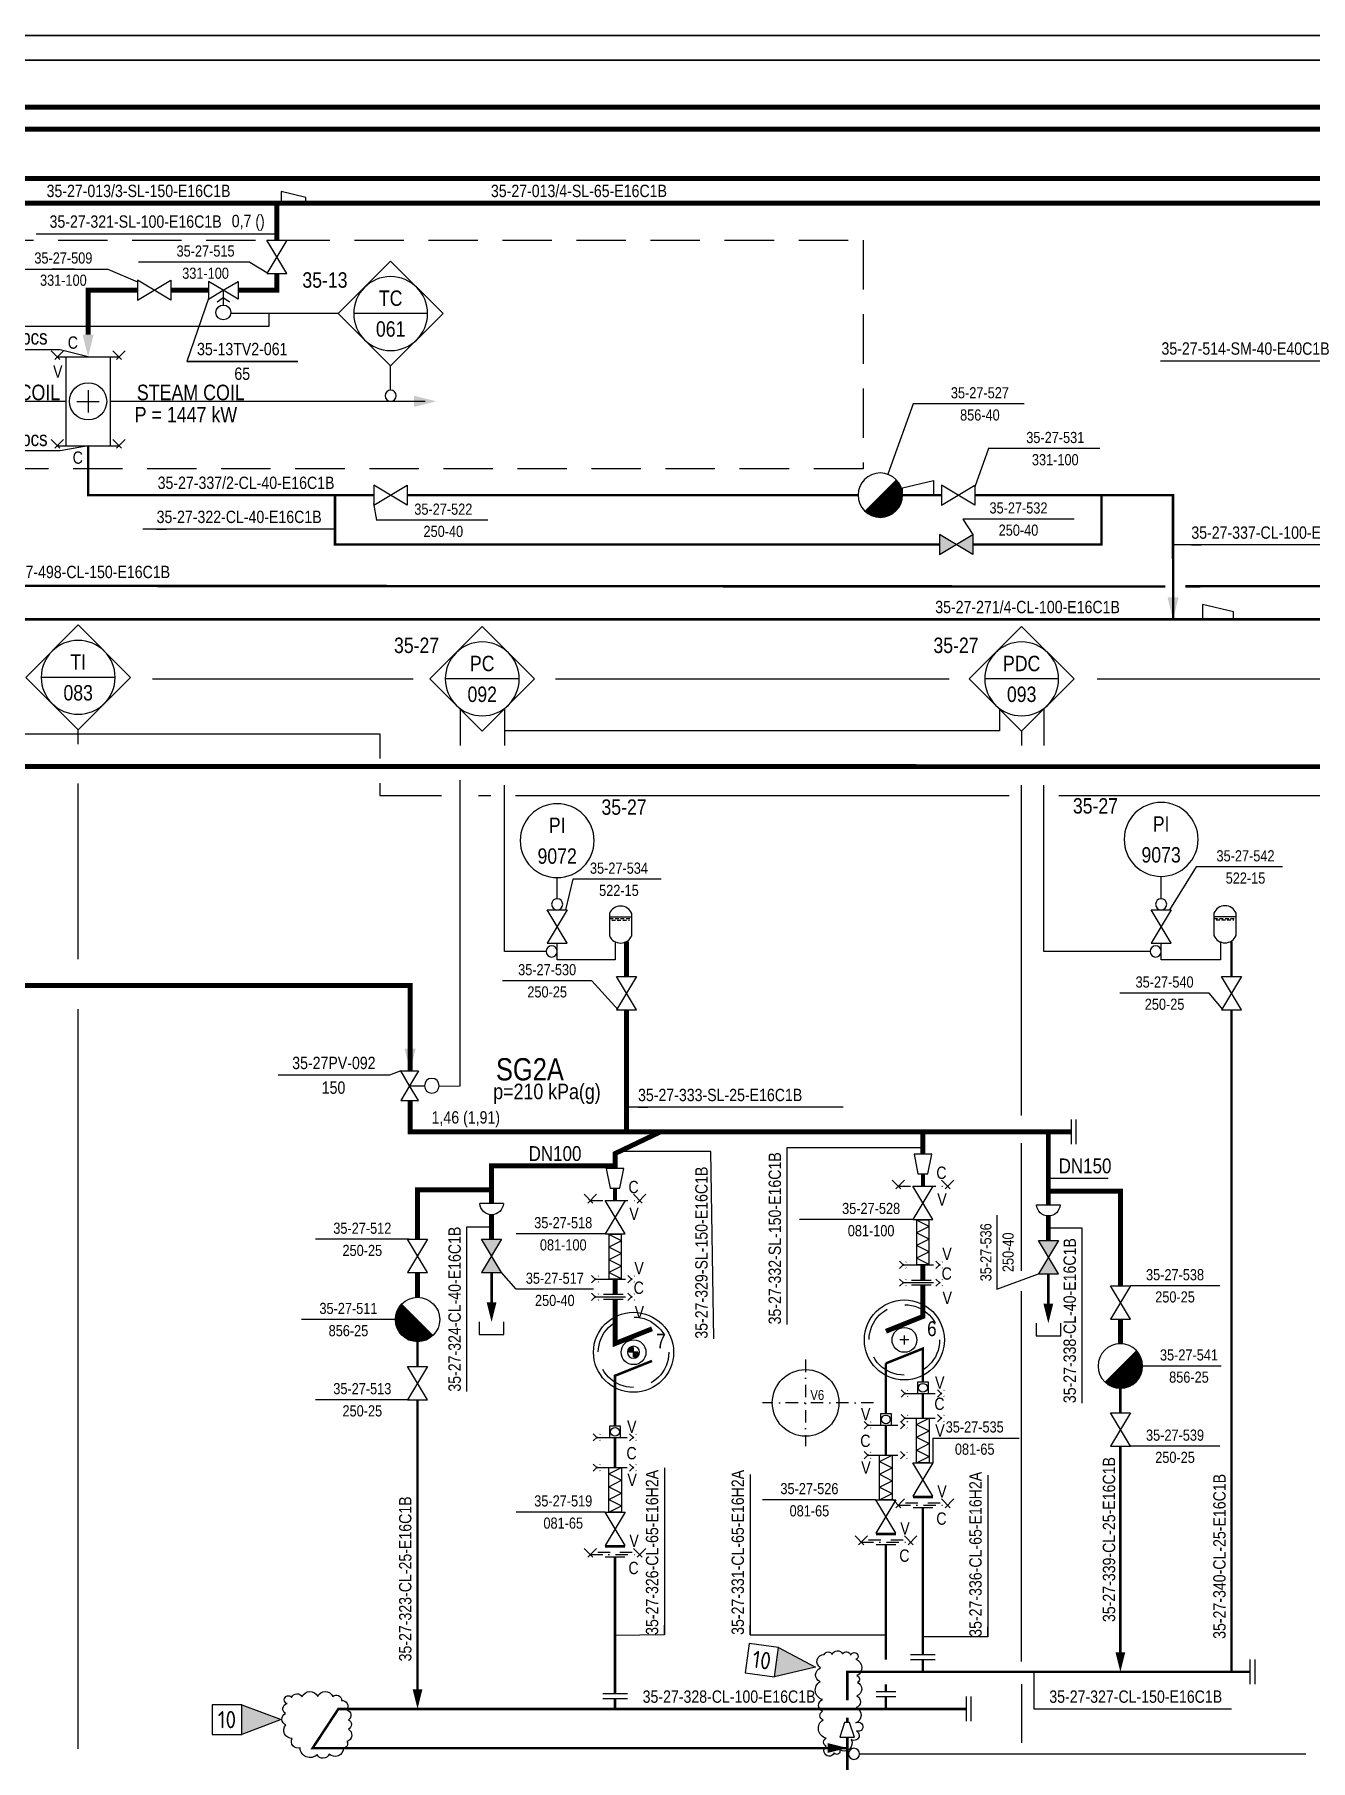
# Model space of a CAD drawing. Header units: millimetres. Extents: x -415 to 12957, y -5 to 599.
# Drawn here: x 8532.8 to 8791.2, y 244.6 to 594.2 of the extents above; entities that cross this region are included whole.
import ezdxf
from ezdxf.enums import TextEntityAlignment as Align

# ---------------------------------------------------------------- set-up
doc = ezdxf.new("R2010")
doc.units = ezdxf.units.MM
doc.header["$LTSCALE"] = 10
doc.header["$MEASUREMENT"] = 0
for name, pattern in [('CENTER', [2, 1.25, -0.25, 0.25, -0.25]), ('DASHDOT2', [0.5, 0.25, -0.125, 0, -0.125]), ('DASHED', [0.75, 0.5, -0.25]), ('DASHEDX2', [1.5, 1, -0.5])]:
    doc.linetypes.add(name, pattern=pattern)
doc.layers.get('0').update_dxf_attribs({"linetype": 'CONTINUOUS'})
doc.layers.add('BALANSSI', color=3, linetype='CONTINUOUS', lineweight=25)
for name, color, linetype in [('HOYRYPATTERIT', 7, 'CONTINUOUS'), ('HOYRYRYHMIEN NIMET', 30, 'CONTINUOUS'), ('KAYTOT', 7, 'CONTINUOUS'), ('KUIVATUSSYLINTERIN_N', 7, 'CONTINUOUS'), ('KUIVATUSSYLINTERIT', 31, 'CONTINUOUS'), ('METALLILETKUT', 7, 'CONTINUOUS'), ('NAKOLASIT', 7, 'CONTINUOUS'), ('P-A-SHEET', 3, 'CONTINUOUS'), ('P-COND', 4, 'CONTINUOUS'), ('P-CVPOS', 7, 'CONTINUOUS'), ('P-DELIVERY_LIMIT', 1, 'DASHDOT2'), ('P-EQUIPMENTS', 7, 'CONTINUOUS'), ('P-FITTINGS', 7, 'CONTINUOUS'), ('P-INSTRPOS_TEXTS', 7, 'CONTINUOUS'), ('P-INSTRU', 7, 'CONTINUOUS'), ('P-LINEPOS', 7, 'CONTINUOUS'), ('P-MASS1', 6, 'CONTINUOUS'), ('P-OTHER', 7, 'CONTINUOUS'), ('P-REVISIONS', 1, 'CONTINUOUS'), ('P-STEAM1', 6, 'CONTINUOUS'), ('P-SYMB', 7, 'CONTINUOUS'), ('P-TEXT', 7, 'CONTINUOUS'), ('P-VALVEPOS', 7, 'CONTINUOUS'), ('P-VENTS', 7, 'CONTINUOUS'), ('PUTKIKARTIOT', 7, 'CONTINUOUS'), ('VAC-TELA_NUMEROT', 7, 'CONTINUOUS'), ('VAC-TELAT', 31, 'CONTINUOUS'), ('VEDENEROTTIMET', 7, 'CONTINUOUS')]:
    doc.layers.add(name, color=color, linetype=linetype)
doc.styles.add('ARIAL', font='ARIALN.TTF')
doc.styles.add('ARIALN', font='ARIALN.TTF')
doc.styles.add('CTS_REV', font='isocp.shx')
doc.styles.add('LEGIBLE', font='ARIALN.TTF')
doc.styles.add('MODESTD', font='ARIALN.TTF')
doc.styles.add('ROMANS', font='ARIALN.TTF')
doc.styles.get("Standard").update_dxf_attribs({"font": 'ARIALN.TTF'})

# ---------------------------------------------------------------- blocks, each defined once
blk = doc.blocks.new('ARROW')
blk.add_solid([(-2.5, -1.25), (-2.5, 1.25), (2.5, 0)])
at = {"linetype": 'Continuous', "flags": 1}
blk.add_attdef('SYM_WIDTH', (0, 0), '', height=3, dxfattribs=at)
blk = doc.blocks.new('PI314')
for p, q in [((0, 2.5), (0, -2.5)), ((1, 2.5), (1, -2.5))]:
    blk.add_line(p, q)
blk = doc.blocks.new('LPoist')
at = {"const_width": 3.75}
blk.add_lwpolyline([(1.33, 2.42, -1), (-1.33, 5.08, -5.843182)], format="xyb", dxfattribs=at)
blk.add_circle((0, 3.75), 3.75)
blk = doc.blocks.new('höyrypatteri')
for p, q in [((0, 5), (0, -5)), ((0, 5), (5, 5)), ((5, 5), (5, -5)), ((1.25, 0), (3.75, 0)), ((2.5, 1.25), (2.5, -1.25)), ((0, -5), (5, -5))]:
    blk.add_line(p, q)
blk.add_circle((2.5, 0), 2.09)
blk = doc.blocks.new('supistuskartio')
for p, q in [((-2.5, -0.28), (-2.5, -1.464)), ((2.5, -0.28), (-2.5, -0.28)), ((-2.5, -1.464), (2.5, -2.664)), ((2.5, -2.664), (2.5, -0.28))]:
    blk.add_line(p, q)
at = {"linetype": 'Continuous', "style": 'LEGIBLE', "flags": 9}
blk.add_attdef('FC', (0, 3.5), '', height=1.8, dxfattribs=at)
blk = doc.blocks.new('PPI_0103B')
at = {"color": 0, "linetype": 'ByBlock'}
blk.add_circle((0, 0), 1.25, dxfattribs=at)
blk = doc.blocks.new('PPI_1100A')
at = {"color": 0, "linetype": 'ByBlock'}
blk.add_line((0, 0), (2, 0), dxfattribs=at)
blk = doc.blocks.new('PPI_0900A')
at = {"color": 0, "linetype": 'ByBlock'}
blk.add_line((-2.5, 0), (2.5, 0), dxfattribs=at)
blk = doc.blocks.new('PPI_1000A')
at = {"color": 0, "linetype": 'ByBlock'}
blk.add_line((-1, 0), (1, 0), dxfattribs=at)
blk = doc.blocks.new('PPI_1207A')
at = {"color": 0, "linetype": 'ByBlock'}
for p, q in [((-8.5, 0), (0, 8.5)), ((0, 8.5), (8.5, 0)), ((0, -8.5), (-8.5, 0)), ((-6, 0), (6, 0)), ((8.5, 0), (0, -8.5))]:
    blk.add_line(p, q, dxfattribs=at)
blk.add_circle((0, 0), 6, dxfattribs=at)
blk = doc.blocks.new('PPI_1200A')
at = {"color": 0, "linetype": 'ByBlock'}
blk.add_circle((0, 0), 6, dxfattribs=at)
blk = doc.blocks.new('P7A1100')
at = {"color": 0, "linetype": 'ByBlock'}
for points in [[(-3, -1.8), (-3, 1.8), (0, 0)], [(3, -1.8), (3, 1.8), (0, 0)]]:
    blk.add_lwpolyline(points, close=True, dxfattribs=at)
blk = doc.blocks.new('CVO4F60')
at = {"color": 0, "linetype": 'Continuous'}
blk.add_lwpolyline([(-1.5, 4.5, -1), (1.5, 4.5, -1), (-1.5, 4.5)], format="xyb", close=True, dxfattribs=at)
blk.add_lwpolyline([(0, 0), (0, 3)], dxfattribs=at)
at = {"layer": 'P-VENTS', "color": 0, "linetype": 'Continuous'}
for points in [[(-3, -1.8), (-3, 1.8), (0, 0)], [(3, -1.8), (3, 1.8), (0, 0)]]:
    blk.add_lwpolyline(points, close=True, dxfattribs=at)
blk = doc.blocks.new('LAI2587')
for p, q in [((0, 0), (2.5, 0)), ((0, -8.75), (0, 0)), ((2.5, 0), (2.5, -8.75)), ((2.5, -8.75), (0, -8.75))]:
    blk.add_line(p, q)
blk = doc.blocks.new('FLEXIBLE-JOINT')
for p, q in [((1.25, 8.75), (-1.25, 7.5)), ((1.25, 6.25), (-1.25, 7.5)), ((1.25, 6.25), (-1.25, 5)), ((1.25, 3.75), (-1.25, 5)), ((1.25, 3.75), (-1.25, 2.5)), ((1.25, 1.25), (-1.25, 2.5)), ((1.25, 1.25), (-1.25, 0))]:
    blk.add_line(p, q)
at = {"rotation": 180}
blk.add_blockref('LAI2587', (1.25, 0), dxfattribs=at)
blk = doc.blocks.new('DRIVE-SHAFT')
at = {"layer": 'KAYTOT', "color": 7, "const_width": 2.5}
for points in [[(0, -1.25, -0.414214), (-1.25, 0, -1)], [(0, 1.25, -0.414214), (1.25, 0, -1)]]:
    blk.add_lwpolyline(points, format="xyb", dxfattribs=at)
at = {"layer": 'KAYTOT', "color": 7}
blk.add_circle((0, 0), 2.5, dxfattribs=at)
blk = doc.blocks.new('A$7C4F7')
at = {"layer": 'KAYTOT', "linetype": 'Continuous'}
blk.add_blockref('DRIVE-SHAFT', (1.77, 1.77), dxfattribs=at)
blk = doc.blocks.new('PRO66DD')
h = blk.add_hatch(color=0)
h.paths.add_polyline_path([(-3, 1.8), (-3, -1.8), (0, 0)])
h.paths.add_polyline_path([(3, -1.8), (3, 1.8), (0, 0)])
at = {"layer": 'P-VENTS', "color": 0, "linetype": 'Continuous'}
for points in [[(-3, -1.8), (-3, 1.8), (0, 0)], [(3, -1.8), (3, 1.8), (0, 0)]]:
    blk.add_lwpolyline(points, close=True, dxfattribs=at)
blk = doc.blocks.new('P7A0127')
at = {"color": 0, "linetype": 'ByBlock'}
for p, q in [((-7.5, 20), (-7.5, 17.5)), ((7.5, 17.5), (-7.5, 17.5)), ((-7.5, 17.5), (-7.5, 5)), ((7.5, 17.5), (7.5, 20)), ((7.5, 5), (7.5, 17.5))]:
    blk.add_line(p, q, dxfattribs=at)
at = {"color": 0, "linetype": 'DASHEDX2', "ltscale": 0.25}
for points in [[(-7.5, 16.5), (7.5, 16.5)], [(-6, 15.5), (6, 15.5)]]:
    blk.add_lwpolyline(points, dxfattribs=at)
at = {"color": 0, "linetype": 'ByBlock'}
for centre, start, end in [((0, 16.9), 22.4569, 157.5431), ((0, 8.1), 202.4569, 337.5431)]:
    blk.add_arc(centre, 8.12, start, end, dxfattribs=at)
blk = doc.blocks.new('P7A1215')
at = {"color": 0, "linetype": 'ByBlock'}
for p, q in [((0, 2), (0, -2)), ((1, 2), (1, -2))]:
    blk.add_line(p, q, dxfattribs=at)
blk = doc.blocks.new('P7A1305')
at = {"color": 0, "linetype": 'ByBlock'}
blk.add_solid([(-4, -1), (-4, 1), (0, 0)], dxfattribs=at)
blk = doc.blocks.new('p7a1370')
at = {"color": 0, "linetype": 'ByBlock'}
for p, q in [((1.25, 1.25), (-1.25, -1.25)), ((-1.25, 1.25), (1.25, -1.25))]:
    blk.add_line(p, q, dxfattribs=at)
blk = doc.blocks.new('A$A7D25')
at = {"layer": 'P-DELIVERY_LIMIT'}
blk.add_lwpolyline([(1.25, 1.25), (11.25, 1.25)], dxfattribs=at)
for p in [(1.25, 1.25), (11.25, 1.25)]:
    blk.add_blockref('p7a1370', p, dxfattribs=at)
blk = doc.blocks.new('P7A1245')
at = {"color": 0, "linetype": 'Continuous'}
for points in [[(-2, 1.8), (-2, -1.8)], [(2, 1), (-2, 1.8)], [(2, -1), (2, 1)], [(-2, -1.8), (2, -1)]]:
    blk.add_lwpolyline(points, dxfattribs=at)
blk = doc.blocks.new('PPI_2100A')
at = {"color": 0, "linetype": 'ByBlock'}
blk.add_line((0, 0), (2, 0), dxfattribs=at)
blk = doc.blocks.new('P7A1283')
at = {"color": 0, "linetype": 'ByBlock'}
blk.add_lwpolyline([(-2.5, 0), (-2.5, -1.184), (2.5, -2.384), (2.5, 0)], close=True, dxfattribs=at)
blk = doc.blocks.new('CVE63AD')
at = {"color": 0, "linetype": 'Continuous'}
blk.add_lwpolyline([(-1.5, 4.5, -1), (1.5, 4.5, -1), (-1.5, 4.5)], format="xyb", close=True, dxfattribs=at)
for points in [[(-1.27, 2.39), (0, 1.5), (1.27, 2.39)], [(0, 0), (0, 3)]]:
    blk.add_lwpolyline(points, dxfattribs=at)
at = {"layer": 'P-VENTS', "color": 0, "linetype": 'Continuous'}
for points in [[(-3, -1.8), (-3, 1.8), (0, 0)], [(3, -1.8), (3, 1.8), (0, 0)]]:
    blk.add_lwpolyline(points, close=True, dxfattribs=at)
blk = doc.blocks.new('P7A1325')
at = {"color": 0, "linetype": 'ByBlock'}
for p, q in [((-9, -1.5), (-6, 1.5)), ((-9, 1.5), (-6, -1.5)), ((6, -1.5), (9, 1.5)), ((6, 1.5), (9, -1.5))]:
    blk.add_line(p, q, dxfattribs=at)
at = {"color": 0, "linetype": 'CENTER'}
blk.add_line((-7.5, 0), (7.5, 0), dxfattribs=at)
blk = doc.blocks.new('P7A1241')
at = {"color": 0, "linetype": 'ByBlock'}
for p, q in [((0, 3.5), (0, 1)), ((-1, -2), (-1, 2)), ((1, -2), (1, 2)), ((0, -1), (0, -3.5))]:
    blk.add_line(p, q, dxfattribs=at)
blk = doc.blocks.new('P7A1210')
at = {"color": 0, "linetype": 'ByBlock'}
blk.add_lwpolyline([(-3, 1.5), (-3, -1.5), (0, -0.5), (0, 0.5)], close=True, dxfattribs=at)
blk = doc.blocks.new('P7A1372')
at = {"color": 0, "linetype": 'ByBlock'}
blk.add_lwpolyline([(-14, 3), (-14, -3), (-8, -3), (-8, 3)], close=True, dxfattribs=at)
blk.add_lwpolyline([(-8, 3), (0, 0), (-8, -3)], dxfattribs=at)
blk.add_solid([(-8, -3), (-8, 3), (0, 0)], dxfattribs=at)
at = {"color": 7, "linetype": 'Continuous', "style": 'CTS_REV'}
blk.add_attdef('A', text='', height=3.5, dxfattribs=at).set_placement((-11, 0), align=Align.MIDDLE)

msp = doc.modelspace()

# ---------------------------------------------------------------- linework, layer by layer
at = {"layer": 'KUIVATUSSYLINTERIT', "linetype": 'Continuous'}
for points in [[(8709.86, 329.75), (8708.06, 329.75)], [(8708.96, 328.85), (8708.96, 330.65)], [(8655, 327.25), (8653.2, 327.25)], [(8654.1, 326.35), (8654.1, 328.15)]]:
    msp.add_lwpolyline(points, dxfattribs=at)
for centre, radius in [((8708.96, 329.75), 8.11), ((8654.1, 327.25), 8.11), ((8708.97, 329.75), 2.51), ((8654.1, 327.25), 2.51)]:
    msp.add_circle(centre, radius, dxfattribs=at)
at = {"layer": 'KUIVATUSSYLINTERIT', "linetype": 'DASHED', "ltscale": 1.5}
for centre in [(8708.96, 329.75), (8654.1, 327.25)]:
    msp.add_circle(centre, 7.14, dxfattribs=at)
at = {"layer": 'NAKOLASIT'}
for points in [[(8713.84, 318.92), (8713.84, 321.17), (8711.59, 321.17), (8711.59, 318.92)], [(8706.34, 312.51), (8706.34, 314.76), (8704.09, 314.76), (8704.09, 312.51)], [(8651.47, 310.01), (8651.47, 312.26), (8649.22, 312.26), (8649.22, 310.01)]]:
    msp.add_lwpolyline(points, close=True, dxfattribs=at)
at = {"layer": 'NAKOLASIT', "linetype": 'Continuous'}
for centre in [(8712.71, 320.05), (8650.35, 311.13), (8705.21, 313.64)]:
    msp.add_circle(centre, 0.9, dxfattribs=at)
at = {"layer": 'P-A-SHEET', "color": 7, "const_width": 0.35}
for points in [[(-410, 0), (12952.06, 0), (12952.06, 594), (-410, 594)], [(-405, 5), (12947.06, 5), (12947.06, 589), (-405, 589)]]:
    msp.add_lwpolyline(points, close=True, dxfattribs=at)
at = {"layer": 'P-COND', "linetype": 'Continuous'}
for points in [[(8543.62, 510.87, 0.5, 0.5, 0), (8543.62, 500.87, 0.5, 0.5, 0), (8601.5, 500.87, 0, 0, 0)], [(8593.62, 500.87, 0.5, 0.5, 0), (8593.62, 490.87, 0.5, 0.5, 0), (8716.08, 490.87, 0, 0, 0)], [(8722.83, 490.87, 0.5, 0.5, 0), (8748.87, 490.87, 0.5, 0.5, 0), (8748.87, 500.87, 0, 0, 0)]]:
    msp.add_lwpolyline(points, format="xyseb", dxfattribs=at)
at = {"layer": 'P-COND', "const_width": 0.5}
for points in [[(7672.13, 487.17), (7672.13, 487.17), (7729.78, 487.19), (7729.78, 502.5), (8517.71, 502.5), (8517.71, 482.5), (8522.71, 482.5), (8760.21, 482.36), (8761.81, 482.36)], [(8765.86, 482.41), (9740.21, 483.01), (9741.38, 483)], [(6459.81, 475.71), (9883.8, 475.71)], [(8625.35, 343.38), (8625.35, 335.88)], [(8738.12, 343.11), (8738.12, 335.61)], [(8610.35, 259), (8610.35, 317.63)], [(8712.71, 266), (8712.71, 295), (8712.71, 295), (8712.71, 295.74)], [(8705.21, 265), (8705.21, 284.87), (8705.21, 288.25)], [(8650.35, 258.13), (8650.35, 284.87), (8650.35, 285.76)], [(8705.21, 260), (8705.21, 258.5)], [(8650.35, 257.13), (8650.35, 255)], [(8705.21, 257.5), (8705.21, 255)]]:
    msp.add_lwpolyline(points, dxfattribs=at)
at = {"layer": 'P-COND', "linetype": 'Continuous', "const_width": 0.5}
for points in [[(8608.25, 500.87), (8699.57, 500.87)], [(8708.57, 500.87), (8716.45, 500.87)], [(8723.2, 500.87), (8763.37, 500.87), (8763.38, 486.81), (8763.38, 481.81), (8763.38, 475.71)], [(8775.21, 403.38), (8775.21, 410.43)], [(8775.21, 396.63), (8775.21, 267.5), (8775.21, 267.5), (8775.21, 262.5)], [(8610.35, 329.38), (8610.35, 324.38)], [(8657.85, 325.5), (8650.35, 322.5), (8650.35, 312.26)], [(8705.21, 325), (8712.71, 328), (8712.71, 321.17)], [(8705.21, 325), (8705.21, 314.76)], [(8712.71, 318.92), (8712.71, 316.13), (8712.71, 315), (8712.71, 313.88)], [(8752.71, 319.96), (8752.71, 314.96)], [(8705.21, 312.51), (8705.21, 308.63), (8705.21, 306.38)], [(8650.35, 310.01), (8650.35, 306.13), (8650.35, 303.88)], [(8752.71, 308.21), (8752.71, 266.5)], [(8732.21, 262.5), (8697.15, 262.5)], [(8697.4, 262.75), (8697.4, 256.77)], [(8712.71, 265), (8712.71, 262.5)], [(8778.95, 262.5), (8732.21, 262.5)], [(8594.31, 255), (8594.31, 255), (8594.31, 255), (8589.08, 247.05), (8697.23, 247.05)], [(8721.45, 255), (8594.11, 255)], [(8697.4, 253.24), (8697.4, 252.26)], [(8697.4, 249.26), (8697.4, 221.7)]]:
    msp.add_lwpolyline(points, dxfattribs=at)
at = {"layer": 'P-CVPOS'}
for points in [[(8568, 540.69), (8563.59, 527.97), (8586.09, 527.97), (8563.59, 527.97)], [(8606.94, 384.23), (8604.65, 383.36), (8582.15, 383.36)]]:
    msp.add_lwpolyline(points, dxfattribs=at)
at = {"layer": 'P-DELIVERY_LIMIT'}
for points in [[(8537.37, 528.87), (8549.87, 528.87)], [(8537.37, 510.87), (8549.87, 510.87)]]:
    msp.add_lwpolyline(points, dxfattribs=at)
at = {"layer": 'P-INSTRU'}
for points in [[(8580.21, 537.5), (8580.21, 535), (8385.21, 535), (8385.21, 512.5), (8380.21, 512.5)], [(8089.52, 457.5), (8100.65, 457.5), (8100.65, 452.5), (8602.71, 452.5)], [(8618.95, 457.54), (8618.95, 450.15)], [(8627.95, 457.54), (8627.95, 450.15)], [(8737.21, 457.54), (8737.21, 450.15)], [(8545.66, 452.5), (8602.71, 452.5), (8602.71, 447.5)], [(8732.71, 453.04), (8732.71, 450.15)], [(8602.71, 442.5), (8602.71, 440), (8615.21, 440)], [(8627.95, 408.44), (8627.95, 442.15)], [(8737.21, 408.44), (8737.21, 442.15)], [(8622.71, 440), (8625.21, 440)], [(8630.21, 440), (8730.21, 440)], [(8740.21, 440), (8809.8, 440.04)]]:
    msp.add_lwpolyline(points, dxfattribs=at)
at = {"layer": 'P-INSTRU', "linetype": 'Continuous'}
for points in [[(8594.29, 537.65), (8572.65, 537.65)], [(8604.9, 522.12), (8604.9, 527.04)], [(8728.21, 457.54), (8728.21, 453.15), (8627.95, 453.15)], [(8541.61, 450.46), (8541.61, 453.36)], [(8541.61, 406.89), (8541.61, 442.46)], [(8614.76, 381.17), (8618.95, 381.2), (8618.95, 443.15)], [(8732.71, 375.24), (8732.71, 442.15)], [(8638.63, 419.13), (8638.63, 423.38)], [(8760.96, 419.13), (8760.96, 423.63)], [(8638.63, 406.75), (8638.63, 410.13)], [(8650.4, 410.43), (8650.4, 406.75)], [(8760.96, 406.75), (8760.96, 410.13)], [(8772.96, 410.43), (8772.96, 406.75)], [(8636.38, 408.44), (8627.95, 408.44)], [(8650.4, 406.75), (8638.63, 406.75)], [(8758.71, 408.44), (8737.21, 408.44)], [(8772.96, 406.75), (8760.96, 406.75)], [(8541.61, 246.93), (8541.61, 396.77)], [(8732.71, 343.76), (8732.71, 369.61)], [(8732.71, 264.62), (8732.71, 339.65)], [(8732.71, 260), (8732.71, 248.16)], [(8699.87, 245.9), (8790.24, 245.9)]]:
    msp.add_lwpolyline(points, dxfattribs=at)
at = {"layer": 'P-LINEPOS'}
for points in [[(8593.62, 493.97), (8554.68, 493.97)], [(8802.32, 490.79), (8763.38, 490.79)], [(8738.12, 362.5), (8750.21, 362.5)], [(8620.35, 319.27), (8620.35, 352.63), (8625.35, 352.63)], [(8744.94, 316.94), (8744.94, 352.36), (8738.11, 352.36)], [(8677.71, 302.5), (8677.71, 270), (8705.21, 270)], [(8735.21, 262.5), (8735.21, 255), (8775.21, 255)]]:
    msp.add_lwpolyline(points, dxfattribs=at)
at = {"layer": 'P-MASS1', "const_width": 0.8}
for points in [[(8712.71, 363.37), (8712.71, 360.88)], [(8650.35, 360.5), (8650.35, 358)]]:
    msp.add_lwpolyline(points, dxfattribs=at)
at = {"layer": 'P-OTHER'}
for p, q in [((8556.67, 463.65), (8609.44, 463.65)), ((8638.29, 463.65), (8718, 463.65)), ((8748.03, 463.65), (8809, 463.65))]:
    msp.add_line(p, q, dxfattribs=at)
at = {"layer": 'P-OTHER', "linetype": 'DASHEDX2'}
msp.add_lwpolyline([(8402.55, 552.5), (8700.59, 552.5), (8700.59, 506.22), (8402.55, 506.22)], close=True, dxfattribs=at)
at = {"layer": 'P-OTHER'}
for points in [[(8533.11, 553.79), (8581.87, 553.79)], [(8760.81, 528.08), (8812.07, 528.08)], [(8696.58, 376.87), (8652.65, 376.87)], [(8670.35, 330), (8669.75, 367.93), (8650.87, 367.92)], [(8685.21, 332.9), (8685.21, 368.76), (8712.71, 368.75)], [(8660.35, 303.85), (8660.35, 270), (8650.35, 269.87)], [(8725.86, 302.33), (8725.86, 269.61), (8712.72, 269.61)]]:
    msp.add_lwpolyline(points, dxfattribs=at)
at = {"layer": 'P-OTHER', "linetype": 'Continuous'}
for points in [[(8514.18, 530.4), (8537.93, 530.4), (8543.65, 528.97)], [(8539.12, 519.87), (8472.96, 519.87)], [(8611.88, 519.87), (8548.12, 519.87)], [(8543.62, 510.87), (8537.93, 509.85), (8514.18, 509.85)]]:
    msp.add_lwpolyline(points, dxfattribs=at)
at = {"layer": 'P-REVISIONS'}
for points in [[(8694.74, 246.08, -1.313565), (8693.12, 247.45), (8693.12, 247.45, -0.666667), (8693.12, 249.06), (8693.12, 249.06, -0.666667), (8692.5, 252.79), (8692.5, 252.79, -0.666667), (8692.37, 254.53), (8692.37, 254.53, -0.666667), (8692.37, 256.89), (8692.37, 256.89, -0.666667), (8691.88, 260.49), (8691.88, 260.49, -0.666667), (8692, 263.35), (8692, 263.35, -0.799134), (8692.71, 266.03, -0.66144)], [(8692.71, 266.03, -0.185728), (8692.71, 266.03), (8692.71, 266.03, -0.666667), (8694.32, 266.03), (8694.32, 266.03, -0.666667), (8696.44, 266.16), (8696.44, 266.16, -0.666667), (8698.05, 265.91), (8698.05, 265.91, -0.666667), (8699.54, 265.91), (8699.54, 265.91, -0.083601), (8699.54, 265.91)], [(8699.54, 265.91, -0.552598), (8699.09, 265.09), (8699.09, 265.09, -0.666667), (8699.34, 261.73), (8699.34, 261.73, -0.666667), (8699.46, 260.37), (8699.46, 260.37, -0.666667), (8699.34, 257.63), (8699.34, 257.63, -0.666667), (8699.21, 255.27), (8699.21, 255.27, -0.666667), (8699.09, 252.17), (8699.09, 252.17, -1.723278), (8699.25, 250.55), (8699.25, 250.55, -1.067263), (8698.21, 248.81), (8698.21, 248.81, -0.748116), (8695.85, 246.72), (8695.85, 246.72, -0.943371), (8694.74, 246.08), (8694.74, 246.08)], [(8584.85, 257.33, -0.666667), (8586.96, 257.43, 0.631194), (8586.96, 257.43, -0.666667), (8590.12, 257.54, 0.64288), (8590.12, 257.54, -0.666667), (8593.17, 257.54, 0.666667), (8593.17, 257.54, -0.666667), (8594.96, 256.7, 1.045811), (8594.96, 256.7, -0.666667), (8596.01, 254.81, 2.064336), (8596.01, 254.81, -0.666667), (8596.33, 252.81, 3.53408), (8596.33, 252.81, -0.666667), (8596.33, 250.91, 5), (8596.33, 250.91, -0.666667), (8596.01, 248.39, 7.352687), (8596.01, 248.39, -0.666667), (8595.38, 247.13, -28.907892), (8595.38, 247.13, -0.666667), (8592.43, 245.87, -2.462908), (8592.43, 245.87, -0.666667), (8590.01, 245.76, -1.572945), (8590.01, 245.76, -0.666667), (8586.54, 247.13, -1.019969), (8586.54, 247.13, -0.666667), (8584.96, 249.02, -0.606173), (8584.96, 249.02, -0.666667), (8583.7, 251.76, -0.439082), (8583.7, 251.76, -0.666667), (8583.59, 254.07, -0.223746), (8583.59, 254.07, -0.666667), (8583.91, 256.07, -0.119607), (8583.91, 256.07, -1.368399), (8584.85, 257.33, 0.024959), (8584.85, 257.33, -0.666667), (8584.85, 257.33, 0.34095), (8584.85, 257.33, 0.34095)]]:
    msp.add_lwpolyline(points, format="xyb", dxfattribs=at)
at = {"layer": 'P-STEAM1', "linetype": 'Continuous', "const_width": 1}
for points in [[(6459.81, 579.44), (9965.01, 579.44)], [(7676.65, 565), (9964.98, 565)], [(6459.81, 560), (9735.21, 560), (9735.21, 542.5), (9906.3, 542.5)], [(8581.87, 552.5), (8581.87, 560)], [(8560.37, 542.37), (8568, 542.37)], [(6459.81, 446.03), (9965.01, 445.79)], [(8652.65, 403.38), (8652.65, 410.43)], [(8608.83, 384.23), (8608.84, 401.54), (8347.32, 401.54), (8347.32, 392.33)], [(8652.65, 371.88), (8652.65, 396.63)], [(8608.83, 371.86), (8608.83, 378.21)], [(8742.71, 371.88), (8608.33, 371.88)], [(8625.35, 357.38), (8625.35, 365), (8650.35, 365)], [(8610.35, 350.13), (8610.35, 360.13), (8625.35, 360.13)], [(8625.35, 355.13), (8625.35, 350.13)], [(8738.12, 354.86), (8738.12, 349.86)], [(8610.35, 338.38), (8610.35, 343.38)], [(8650.35, 342.12), (8650.35, 338.94)], [(8712.71, 345), (8712.71, 341.81)], [(8712.71, 341.81), (8712.71, 342.5)], [(8650.35, 339.31), (8650.35, 340)], [(8705.21, 331.5), (8712.71, 334.5), (8712.71, 338.31), (8712.71, 340), (8712.71, 340.81)], [(8657.85, 332), (8650.35, 329), (8650.35, 335.81), (8650.35, 337.94)], [(8752.71, 328.96), (8752.71, 333.96)]]:
    msp.add_lwpolyline(points, dxfattribs=at)
at = {"layer": 'P-STEAM1', "const_width": 1}
for points in [[(7672.13, 572.5), (7672.13, 575), (9965.01, 575)], [(8650.35, 364.5), (8650.35, 367.5), (8659.52, 371.88)], [(8712.71, 367.37), (8712.71, 371.88)]]:
    msp.add_lwpolyline(points, dxfattribs=at)
at = {"layer": 'P-STEAM1', "linetype": 'Continuous'}
for points in [[(8574, 542.37, 1, 1, 0), (8581.87, 542.37, 1, 1, 0), (8581.87, 545.75, 0, 0, 0)], [(8543.62, 533.37, 1, 1, 0), (8543.62, 542.37, 1, 1, 0), (8553.62, 542.37, 0, 0, 0)], [(8738.12, 371.88, 1, 1, 0), (8738.12, 357.11, 0, 0, 0)], [(8752.71, 340.71, 1, 1, 0), (8752.71, 359.86, 1, 1, 0), (8738.12, 359.86, 0, 0, 0)]]:
    msp.add_lwpolyline(points, format="xyseb", dxfattribs=at)
at = {"layer": 'P-VALVEPOS'}
for points in [[(8525.01, 546.66), (8547.61, 546.66), (8553.62, 544.06)], [(8576.41, 548.07), (8553.81, 548.07)], [(8576.41, 548.07), (8580.18, 545.75)], [(8710.75, 519.36), (8705.6, 505.1)], [(8733.25, 519.36), (8710.65, 519.36)], [(8726.02, 510.3), (8723.2, 502.55)], [(8748.52, 510.3), (8725.92, 510.3)], [(8602.07, 495.78), (8601.5, 499.18)], [(8624.57, 495.78), (8601.97, 495.78)], [(8743.37, 496.03), (8720.77, 496.03), (8722.83, 492.89)], [(8659.72, 423.06), (8641.8, 423.06), (8640.32, 416.88)], [(8785.54, 425.56), (8768.06, 425.56), (8762.65, 416.88)], [(8650.96, 396.63), (8645.65, 402.5), (8627.55, 402.5)], [(8773.52, 396.63), (8770.71, 400), (8752.61, 400)], [(8710.69, 354.12), (8687.71, 354.12)], [(8727.71, 355), (8727.71, 340), (8736.09, 343.11)], [(8608.66, 350.13), (8589.67, 350.13)], [(8648.32, 351.25), (8630.35, 351.25)], [(8645.96, 340), (8630.35, 340), (8627.37, 343.38)], [(8772.83, 340.71), (8754.74, 340.71)], [(8605.85, 333.88), (8586.86, 333.88)], [(8622.85, 333.38), (8622.85, 330.88), (8627.85, 330.88), (8627.85, 333.38)], [(8735.62, 333.11), (8735.62, 330.61), (8740.62, 330.61), (8740.62, 333.11)], [(8773.14, 324.46), (8757.16, 324.46)], [(8608.66, 317.63), (8589.67, 317.63)], [(8714.74, 309.87), (8732.18, 309.87)], [(8714.74, 309.87), (8714.74, 304.87)], [(8772.83, 308.21), (8754.74, 308.21)], [(8703.19, 297.38), (8680.21, 297.38)], [(8648.32, 294.89), (8630.35, 294.89)]]:
    msp.add_lwpolyline(points, dxfattribs=at)
at = {"layer": 'VAC-TELAT', "linetype": 'DASHDOT2'}
for points in [[(8688.96, 325.75), (8688.96, 308.25)], [(8688.96, 325.75), (8688.96, 308.25)], [(8702.71, 317), (8680.21, 317)]]:
    msp.add_lwpolyline(points, dxfattribs=at)
at = {"layer": 'VAC-TELAT', "linetype": 'Continuous'}
msp.add_circle((8688.96, 317), 6.75, dxfattribs=at)
at = {"layer": 'VEDENEROTTIMET'}
msp.add_lwpolyline([(8627.73, 357.38), (8622.96, 357.38)], dxfattribs=at)
msp.add_lwpolyline([(8735.73, 357.11), (8740.5, 357.11, -0.944067)], format="xyb", close=True, dxfattribs=at)
at = {"layer": 'VEDENEROTTIMET', "extrusion": (0, 0, -1)}
msp.add_ellipse((8625.35, 357.51), major_axis=(1.69, 1.69), ratio=1, start_param=0.842924, end_param=3.869465, dxfattribs=at)

# ---------------------------------------------------------------- block references
at = {"layer": 'HOYRYPATTERIT', "xscale": 1.800000000000182, "yscale": 1.800000000000182, "zscale": 1.800000000000182}
msp.add_blockref('höyrypatteri', (8539.12, 519.87), dxfattribs=at)
at = {"layer": 'METALLILETKUT', "yscale": 1.028571429000294, "zscale": 1.028571429000294, "rotation": 180}
for p, xscale in [((8712.71, 354), -1.028571429000294), ((8650.35, 351.12), -1.028571429000294), ((8712.71, 313.88), 1.028571429000294), ((8705.21, 306.38), 1.028571429000294), ((8650.35, 303.88), 1.028571429000294)]:
    msp.add_blockref('FLEXIBLE-JOINT', p, dxfattribs=dict(at, xscale=xscale))
at = {"layer": 'P-COND', "linetype": 'Continuous', "xscale": -0.900000000000091, "yscale": 0.900000000000091, "zscale": 0.900000000000091, "rotation": 89.99999999999937}
msp.add_blockref('ARROW', (8763.37, 477.92), dxfattribs=at)
at = {"layer": 'P-CVPOS', "color": 140, "xscale": -1}
for p in [(8574.84, 527.97), (8593.4, 383.36)]:
    msp.add_blockref('PPI_1000A', p, dxfattribs=at)
at = {"layer": 'P-DELIVERY_LIMIT'}
for name, p in [('p7a1370', (8537.37, 528.87)), ('p7a1370', (8549.87, 528.87)), ('p7a1370', (8537.37, 510.87)), ('p7a1370', (8549.87, 510.87)), ('A$A7D25', (8706.46, 359.62)), ('A$A7D25', (8644.1, 356.75)), ('A$A7D25', (8706.46, 295.03)), ('A$A7D25', (8644.1, 285.03)), ('A$A7D25', (8698.96, 287.54))]:
    msp.add_blockref(name, p, dxfattribs=at)
at = {"layer": 'P-DELIVERY_LIMIT', "xscale": 0.4899999999999999, "yscale": 0.4899999999999999, "zscale": 0.4899999999999999}
for p in [(8650.01, 342.07), (8712.38, 344.94), (8650.01, 338.47), (8712.38, 341.35), (8712.71, 318.92), (8705.21, 312.5), (8712.71, 313.88), (8650.35, 310.01), (8650.35, 303.88), (8705.21, 306.38)]:
    msp.add_blockref('P7A1325', p, dxfattribs=at)
at = {"layer": 'P-EQUIPMENTS', "xscale": 0.3002463749403548, "yscale": 0.3002463749403548, "zscale": 0.3002463749403548}
for p in [(8651.48, 410.13), (8773.9, 410.19)]:
    msp.add_blockref('P7A0127', p, dxfattribs=at)
at = {"layer": 'P-FITTINGS'}
for name, p, rotation in [('P7A1283', (8585.21, 560), 180), ('P7A1245', (8712.71, 365.37), 270), ('P7A1245', (8650.35, 362.5), 270), ('P7A1215', (8712.38, 341.81), 270), ('P7A1215', (8650.01, 338.94), 270), ('P7A1241', (8712.71, 296.74), 90), ('P7A1241', (8705.21, 289.25), 90), ('P7A1241', (8650.35, 286.76), 90), ('P7A1215', (8705.21, 257.5), 90), ('P7A1210', (8697.35, 252.26), 90)]:
    msp.add_blockref(name, p, dxfattribs=dict(at, rotation=rotation))
at = {"layer": 'P-INSTRU', "color": 140}
for name, p, xscale, yscale, zscale in [('PPI_1207A', (8604.9, 537.65), -1.2478, 1.2478, 1.2478), ('PPI_1207A', (8541.61, 463.96), -1.2478, 1.2478, 1.2478), ('PPI_1207A', (8623.45, 463.65), -1.2478, 1.2478, 1.2478), ('PPI_1207A', (8732.71, 463.65), -1.2478, 1.2478, 1.2478), ('PPI_1200A', (8638.63, 430.88), -1.2478, 1.2478, 1.2478), ('PPI_1200A', (8760.96, 431.13), -1.2478, 1.2478, 1.2478), ('PPI_0103B', (8638.63, 418), -0.899999999999636, 0.899999999999636, 0.899999999999636), ('PPI_0103B', (8760.96, 418), -0.899999999999636, 0.899999999999636, 0.899999999999636), ('PPI_0103B', (8637.5, 408.44), -0.899999999999636, 0.899999999999636, 0.899999999999636), ('PPI_0103B', (8759.84, 408.44), -0.899999999999636, 0.899999999999636, 0.899999999999636), ('PPI_0103B', (8698.75, 245.9), -0.899999999999636, 0.899999999999636, 0.899999999999636)]:
    msp.add_blockref(name, p, dxfattribs=dict(at, xscale=xscale, yscale=yscale, zscale=zscale))
at = {"layer": 'P-INSTRU', "color": 1, "xscale": -0.899999999999636, "yscale": 0.899999999999636, "zscale": 0.899999999999636}
msp.add_blockref('PPI_0103B', (8604.9, 521), dxfattribs=at)
at = {"layer": 'P-LINEPOS', "color": 140}
for name, p in [('PPI_2100A', (8535.21, 560)), ('PPI_2100A', (8625.21, 560)), ('PPI_1100A', (8535.81, 553.79)), ('PPI_2100A', (8557.71, 500.87)), ('PPI_1100A', (8557.5, 493.97)), ('PPI_1100A', (8767.08, 490.79)), ('PPI_2100A', (8715.21, 475.71)), ('PPI_1100A', (8655.01, 376.87)), ('PPI_1100A', (8656.99, 255)), ('PPI_1100A', (8738.31, 255))]:
    msp.add_blockref(name, p, dxfattribs=at)
for p, rotation in [((8761.03, 528.08), 359.9567536429351), ((8685.21, 332.9), 90), ((8670.35, 330), 90), ((8620.35, 319.27), 90), ((8744.94, 316.94), 90), ((8752.9, 272.6), 90), ((8660.35, 270), 90), ((8677.71, 270), 90), ((8725.86, 269.61), 90), ((8775.27, 269.19), 90), ((8610.35, 264.63), 90)]:
    msp.add_blockref('PPI_1100A', p, dxfattribs=dict(at, rotation=rotation))
at = {"layer": 'P-OTHER', "linetype": 'Continuous', "xscale": -0.8999999999996362, "yscale": 0.8999999999996362, "zscale": 0.8999999999996362, "rotation": 180}
msp.add_blockref('ARROW', (8611.88, 519.87), dxfattribs=at)
at = {"layer": 'P-OTHER'}
for p in [(8742.71, 371.88), (8778.95, 262.5), (8721.45, 255)]:
    msp.add_blockref('PI314', p, dxfattribs=at)
at = {"layer": 'P-OTHER', "xscale": -0.4899999999999999, "yscale": 0.4899999999999999, "zscale": 0.4899999999999999}
msp.add_blockref('A$7C4F7', (8654.96, 326.38), dxfattribs=at)
at = {"layer": 'P-OTHER', "rotation": 90.00000000000001}
for p in [(8712.71, 265), (8650.35, 257.13)]:
    msp.add_blockref('PI314', p, dxfattribs=at)
at = {"layer": 'P-REVISIONS', "rotation": 352.4109386232967}
msp.add_blockref('P7A1372', (8690.97, 263.44), dxfattribs=at).add_auto_attribs({'A': '10'})
at = {"layer": 'P-REVISIONS'}
msp.add_blockref('P7A1372', (8582.74, 252.84), dxfattribs=at).add_auto_attribs({'A': '10'})
at = {"layer": 'P-STEAM1', "linetype": 'Continuous', "xscale": -0.900000000000091, "yscale": 0.900000000000091, "zscale": 0.900000000000091, "rotation": 89.99999999999937}
for p in [(8543.62, 531.12), (8608.83, 386.48)]:
    msp.add_blockref('ARROW', p, dxfattribs=at)
at = {"layer": 'P-SYMB'}
for p, xscale, yscale, zscale in [((8704.07, 496.37), -1.199999999999818, 1.199999999999818, 1.199999999999818), ((8610.35, 329.38), 1.199999999998909, 1.199999999998909, 1.199999999998909), ((8752.71, 319.96), -1.199999999999818, 1.199999999999818, 1.199999999999818)]:
    msp.add_blockref('LPoist', p, dxfattribs=dict(at, xscale=xscale, yscale=yscale, zscale=zscale))
at = {"layer": 'P-SYMB', "rotation": 270}
for p in [(8625.35, 333.38), (8738.12, 333.11), (8752.71, 262.5), (8610.35, 255)]:
    msp.add_blockref('P7A1305', p, dxfattribs=at)
at = {"layer": 'P-SYMB'}
msp.add_blockref('P7A1305', (8697.4, 247.09), dxfattribs=at)
at = {"layer": 'P-VALVEPOS', "color": 140, "yscale": 0.9, "zscale": 0.9}
for p, xscale in [((8538.61, 546.66), -0.9), ((8567.41, 548.07), -0.9), ((8724.25, 519.36), -0.9), ((8739.52, 510.3), -0.9), ((8615.57, 495.78), -0.9), ((8732.07, 496.03), -0.9), ((8651.14, 423.06), -0.9), ((8778.05, 425.56), -0.9), ((8636.6, 402.5), -0.9), ((8761.66, 400), -0.9), ((8702.22, 354.12), -0.9), ((8599.16, 350.13), -0.9), ((8639.86, 351.25), -0.9), ((8638.15, 340), -0.9), ((8763.78, 340.71), -0.9), ((8595.29, 333.88), -0.9), ((8766.6, 324.46), -0.9), ((8599.16, 317.63), -0.9), ((8723.2, 309.87), 0.9), ((8763.78, 308.21), -0.9), ((8689.72, 297.38), -0.9), ((8639.86, 294.89), -0.9)]:
    msp.add_blockref('PPI_0900A', p, dxfattribs=dict(at, xscale=xscale))
at = {"layer": 'P-VALVEPOS', "color": 140, "xscale": -0.9, "yscale": 0.9, "zscale": 0.9, "rotation": 89.99999999999937}
msp.add_blockref('PPI_0900A', (8727.71, 347.5), dxfattribs=at)
at = {"layer": 'P-VENTS'}
for name, p, xscale, yscale, zscale, rotation in [('P7A1100', (8581.87, 549.12), 1.125, 1.125, 1.125, 270), ('P7A1100', (8557, 542.37), 1.125, 1.125, 1.125, 180), ('P7A1100', (8604.87, 500.87), 1.125, 1.125, 1.125, 180), ('P7A1100', (8719.82, 500.87), 1.125, 1.125, 1.125, 180), ('PRO66DD', (8719.46, 490.87), 1.125000000000022, 1.125000000000022, 1.125000000000022, 180), ('P7A1100', (8638.63, 413.5), 1.125, 1.125, 1.125, 270), ('P7A1100', (8760.96, 413.5), 1.125, 1.125, 1.125, 270), ('P7A1100', (8652.65, 400), 1.125, 1.125, 1.125, 270), ('P7A1100', (8775.21, 400), 1.125, 1.125, 1.125, 270), ('P7A1100', (8712.71, 357.5), 1.125, 1.125, 1.125, 270), ('P7A1100', (8650.35, 354.62), 1.125, 1.125, 1.125, 270), ('P7A1100', (8610.35, 346.75), 1.125, 1.125, 1.125, 270), ('PRO66DD', (8625.35, 346.75), 1.125000000000022, 1.125000000000022, 1.125000000000022, 270), ('PRO66DD', (8738.12, 346.49), 1.125000000000022, 1.125000000000022, 1.125000000000022, 270), ('P7A1100', (8752.71, 337.34), 1.125, 1.125, 1.125, 270), ('P7A1100', (8610.35, 321), 1.125, 1.125, 1.125, 270), ('P7A1100', (8752.71, 311.59), 1.125, 1.125, 1.125, 270), ('P7A1100', (8712.71, 301.5), 1.125, 1.125, 1.125, 270), ('P7A1100', (8705.21, 294), 1.125, 1.125, 1.125, 270), ('P7A1100', (8650.35, 291.51), 1.125, 1.125, 1.125, 270)]:
    msp.add_blockref(name, p, dxfattribs=dict(at, xscale=xscale, yscale=yscale, zscale=zscale, rotation=rotation))
at = {"layer": 'P-VENTS', "rotation": 180}
msp.add_blockref('CVE63AD', (8571, 542.37), dxfattribs=at)
at = {"layer": 'P-VENTS', "xscale": -1, "rotation": 270}
msp.add_blockref('CVO4F60', (8608.74, 381.23), dxfattribs=at)
at = {"layer": 'PUTKIKARTIOT', "yscale": 1.258389262000037, "zscale": 1.258389262000037, "rotation": 180}
for p, xscale in [((8711.72, 500.51), -1.258389262000037), ((8772.47, 475.36), 1.258389262000037)]:
    msp.add_blockref('supistuskartio', p, dxfattribs=dict(at, xscale=xscale))

# ---------------------------------------------------------------- texts
at = {"layer": 'BALANSSI', "linetype": 'Continuous'}
msp.add_text('p=210 kPa(g)', height=3.15, dxfattribs=at).set_placement((8625.68, 378.5))
at = {"layer": 'HOYRYRYHMIEN NIMET', "linetype": 'Continuous', "style": 'MODESTD'}
msp.add_text('SG2A', height=4.5, dxfattribs=at).set_placement((8626.23, 382.32))
at = {"layer": 'KUIVATUSSYLINTERIN_N', "style": 'ARIALN'}
for s, p in [('6', (8713.57, 332.02)), ('7', (8658.7, 329.52))]:
    msp.add_text(s, height=3, dxfattribs=at).set_placement(p, align=Align.MIDDLE_LEFT)
at = {"layer": 'P-CVPOS', "color": 140, "style": 'ARIAL'}
for s, p in [('35-13TV2-061', (8574.84, 530.47)), ('65', (8574.84, 525.47)), ('35-27PV-092', (8593.4, 385.86)), ('150', (8593.33, 380.86))]:
    msp.add_text(s, height=2.5, dxfattribs=at).set_placement(p, align=Align.MIDDLE)
at = {"layer": 'P-DELIVERY_LIMIT', "style": 'ROMANS'}
for p in [(8539.5, 530.53), (8540.49, 507.23)]:
    msp.add_attdef('C', p, '', height=2.5, dxfattribs=at)
msp.add_attdef('V', text='', height=2.5, dxfattribs=at).set_placement((8538.44, 524.65), align=Align.RIGHT)
at = {"layer": 'P-DELIVERY_LIMIT', "linetype": 'Continuous', "style": 'ROMANS'}
for p in [(8717.49, 362.36), (8655.13, 359.48), (8718.56, 341.95), (8656.19, 339.07), (8717.09, 315.56), (8654.72, 305.56), (8702.09, 308.06), (8717.49, 292.31), (8709.99, 284.81), (8655.13, 282.3)]:
    msp.add_attdef('C', text='', height=2.5, rotation=359.8896, dxfattribs=at).set_placement(p, align=Align.RIGHT)
for p in [(8715.62, 356.93), (8653.25, 354.05), (8716.63, 345.91), (8654.26, 343.03), (8716.68, 337.02), (8654.32, 334.15), (8715.16, 319.85), (8700.16, 313.43), (8652.79, 310.93), (8715.21, 310.13), (8700.21, 302.63), (8652.85, 300.13), (8715.62, 297.82), (8653.25, 287.82), (8708.12, 290.33)]:
    msp.add_attdef('V', p, '', height=2.5, rotation=359.8896, dxfattribs=at)
at = {"layer": 'P-INSTRPOS_TEXTS', "style": 'ARIAL'}
for s, p in [('35-13', (8596.16, 542.89)), ('35-27', (8614.72, 468.89)), ('35-27', (8723.98, 468.89)), ('35-27', (8656.74, 436.12)), ('35-27', (8752.23, 436.37))]:
    msp.add_text(s, height=3.119, dxfattribs=at).set_placement(p, align=Align.RIGHT)
for s, p in [('TC', (8604.9, 540.77)), ('061', (8604.9, 534.53)), ('TI', (8541.61, 467.08)), ('PC', (8623.45, 466.77)), ('PDC', (8732.71, 466.77)), ('083', (8541.61, 460.84)), ('092', (8623.45, 460.53)), ('093', (8732.71, 460.53)), ('PI', (8638.63, 434)), ('PI', (8760.96, 434.25)), ('9072', (8638.63, 427.76)), ('9073', (8760.96, 428.01))]:
    msp.add_text(s, height=3.119, dxfattribs=at).set_placement(p, align=Align.MIDDLE)
at = {"layer": 'P-LINEPOS', "color": 140, "style": 'ARIAL'}
for s, p in [('35-27-013/3-SL-150-E16C1B', (8535.21, 562.5)), ('35-27-013/4-SL-65-E16C1B', (8625.21, 562.5)), ('35-27-321-SL-100-E16C1B', (8535.81, 556.29)), ('0,7 ()', (8572.71, 556.41)), ('35-27-337/2-CL-40-E16C1B', (8557.71, 503.37)), ('35-27-322-CL-40-E16C1B', (8557.5, 496.47)), ('35-27-337-CL-100-E16C1B', (8767.08, 493.29)), ('35-27-498-CL-150-E16C1B', (8525.21, 485.31)), ('35-27-271/4-CL-100-E16C1B', (8715.21, 478.21)), ('35-27-333-SL-25-E16C1B', (8655.01, 379.37)), ('1,46 (1,91)', (8613.2, 374.83)), ('35-27-328-CL-100-E16C1B', (8655.94, 257.5)), ('35-27-327-CL-150-E16C1B', (8738.31, 257.5))]:
    msp.add_text(s, height=2.5, dxfattribs=at).set_placement(p, align=Align.MIDDLE_LEFT)
for s, rotation, p in [('35-27-514-SM-40-E40C1B', 359.9568, (8761.03, 530.58)), ('35-27-332-SL-150-E16C1B', 90, (8682.71, 332.9)), ('35-27-329-SL-150-E16C1B', 90, (8667.85, 330)), ('35-27-324-CL-40-E16C1B', 90, (8617.85, 319.27)), ('35-27-338-CL-40-E16C1B', 90, (8742.44, 316.94)), ('35-27-339-CL-25-E16C1B', 90, (8750.4, 272.6)), ('35-27-326-CL-65-E16H2A', 90, (8657.85, 270)), ('35-27-331-CL-65-E16H2A', 90, (8675.21, 270)), ('35-27-336-CL-65-E16H2A', 90, (8723.36, 269.61)), ('35-27-340-CL-25-E16C1B', 90, (8772.77, 269.19)), ('35-27-323-CL-25-E16C1B', 90, (8607.85, 264.63))]:
    msp.add_text(s, height=2.5, rotation=rotation, dxfattribs=at).set_placement(p, align=Align.MIDDLE_LEFT)
at = {"layer": 'P-OTHER', "linetype": 'Continuous', "style": 'MODESTD'}
for s, p in [('CONDENSATE COIL', (8503.49, 520.1)), ('STEAM COIL', (8553.49, 520.1)), ('P = 1447 kW', (8553.05, 515.6))]:
    msp.add_text(s, height=3.15, dxfattribs=at).set_placement(p)
at = {"layer": 'P-TEXT', "style": 'ARIALN'}
for s, p in [('DN65, 4 pcs', (8516.5, 531.37)), ('DN50, 2 pcs', (8516.5, 510.81))]:
    msp.add_text(s, height=3, dxfattribs=at).set_placement(p)
for s, p in [('DN100', (8632.85, 367.5)), ('DN150', (8740.21, 365))]:
    msp.add_text(s, height=3, dxfattribs=at).set_placement(p, align=Align.MIDDLE_LEFT)
at = {"layer": 'P-VALVEPOS', "color": 140, "style": 'ARIAL'}
for s, p in [('35-27-509', (8538.61, 548.91)), ('35-27-515', (8567.41, 550.32)), ('331-100', (8538.61, 544.41)), ('331-100', (8567.41, 545.82)), ('35-27-527', (8724.25, 521.61)), ('856-40', (8724.25, 517.11)), ('35-27-531', (8739.52, 512.55)), ('331-100', (8739.52, 508.05)), ('35-27-522', (8615.57, 498.03)), ('35-27-532', (8732.07, 498.28)), ('250-40', (8615.57, 493.53)), ('250-40', (8732.07, 493.78)), ('35-27-542', (8778.05, 427.81)), ('35-27-534', (8651.14, 425.31)), ('522-15', (8778.05, 423.31)), ('522-15', (8651.14, 420.81)), ('35-27-530', (8636.6, 404.75)), ('35-27-540', (8761.66, 402.25)), ('250-25', (8636.6, 400.25)), ('250-25', (8761.66, 397.75)), ('35-27-528', (8702.22, 356.38)), ('35-27-512', (8599.16, 352.38)), ('35-27-518', (8639.86, 353.5)), ('081-100', (8639.86, 349)), ('081-100', (8702.22, 351.88)), ('250-25', (8599.16, 347.88)), ('35-27-517', (8638.15, 342.25)), ('35-27-538', (8763.78, 342.96)), ('250-25', (8763.78, 338.46)), ('35-27-511', (8596.35, 336.13)), ('250-40', (8638.15, 337.75)), ('856-25', (8596.35, 331.63)), ('35-27-541', (8766.6, 326.71)), ('856-25', (8766.6, 322.21)), ('35-27-513', (8599.16, 319.88)), ('250-25', (8599.16, 315.38)), ('35-27-535', (8723.2, 312.12)), ('35-27-539', (8763.78, 310.46)), ('081-65', (8723.2, 307.62)), ('250-25', (8763.78, 305.96)), ('35-27-526', (8689.72, 299.63)), ('35-27-519', (8639.86, 297.14)), ('081-65', (8639.86, 292.64)), ('081-65', (8689.72, 295.13))]:
    msp.add_text(s, height=2.25, dxfattribs=at).set_placement(p, align=Align.MIDDLE)
for s, p in [('35-27-536', (8725.46, 347.5)), ('250-40', (8729.96, 347.5))]:
    msp.add_text(s, height=2.25, rotation=90, dxfattribs=at).set_placement(p, align=Align.MIDDLE)
at = {"layer": 'VAC-TELA_NUMEROT', "style": 'ARIALN'}
msp.add_text('V6', height=2, dxfattribs=at).set_placement((8689.91, 318.6), align=Align.MIDDLE_LEFT)

doc.saveas('drawing.dxf')
